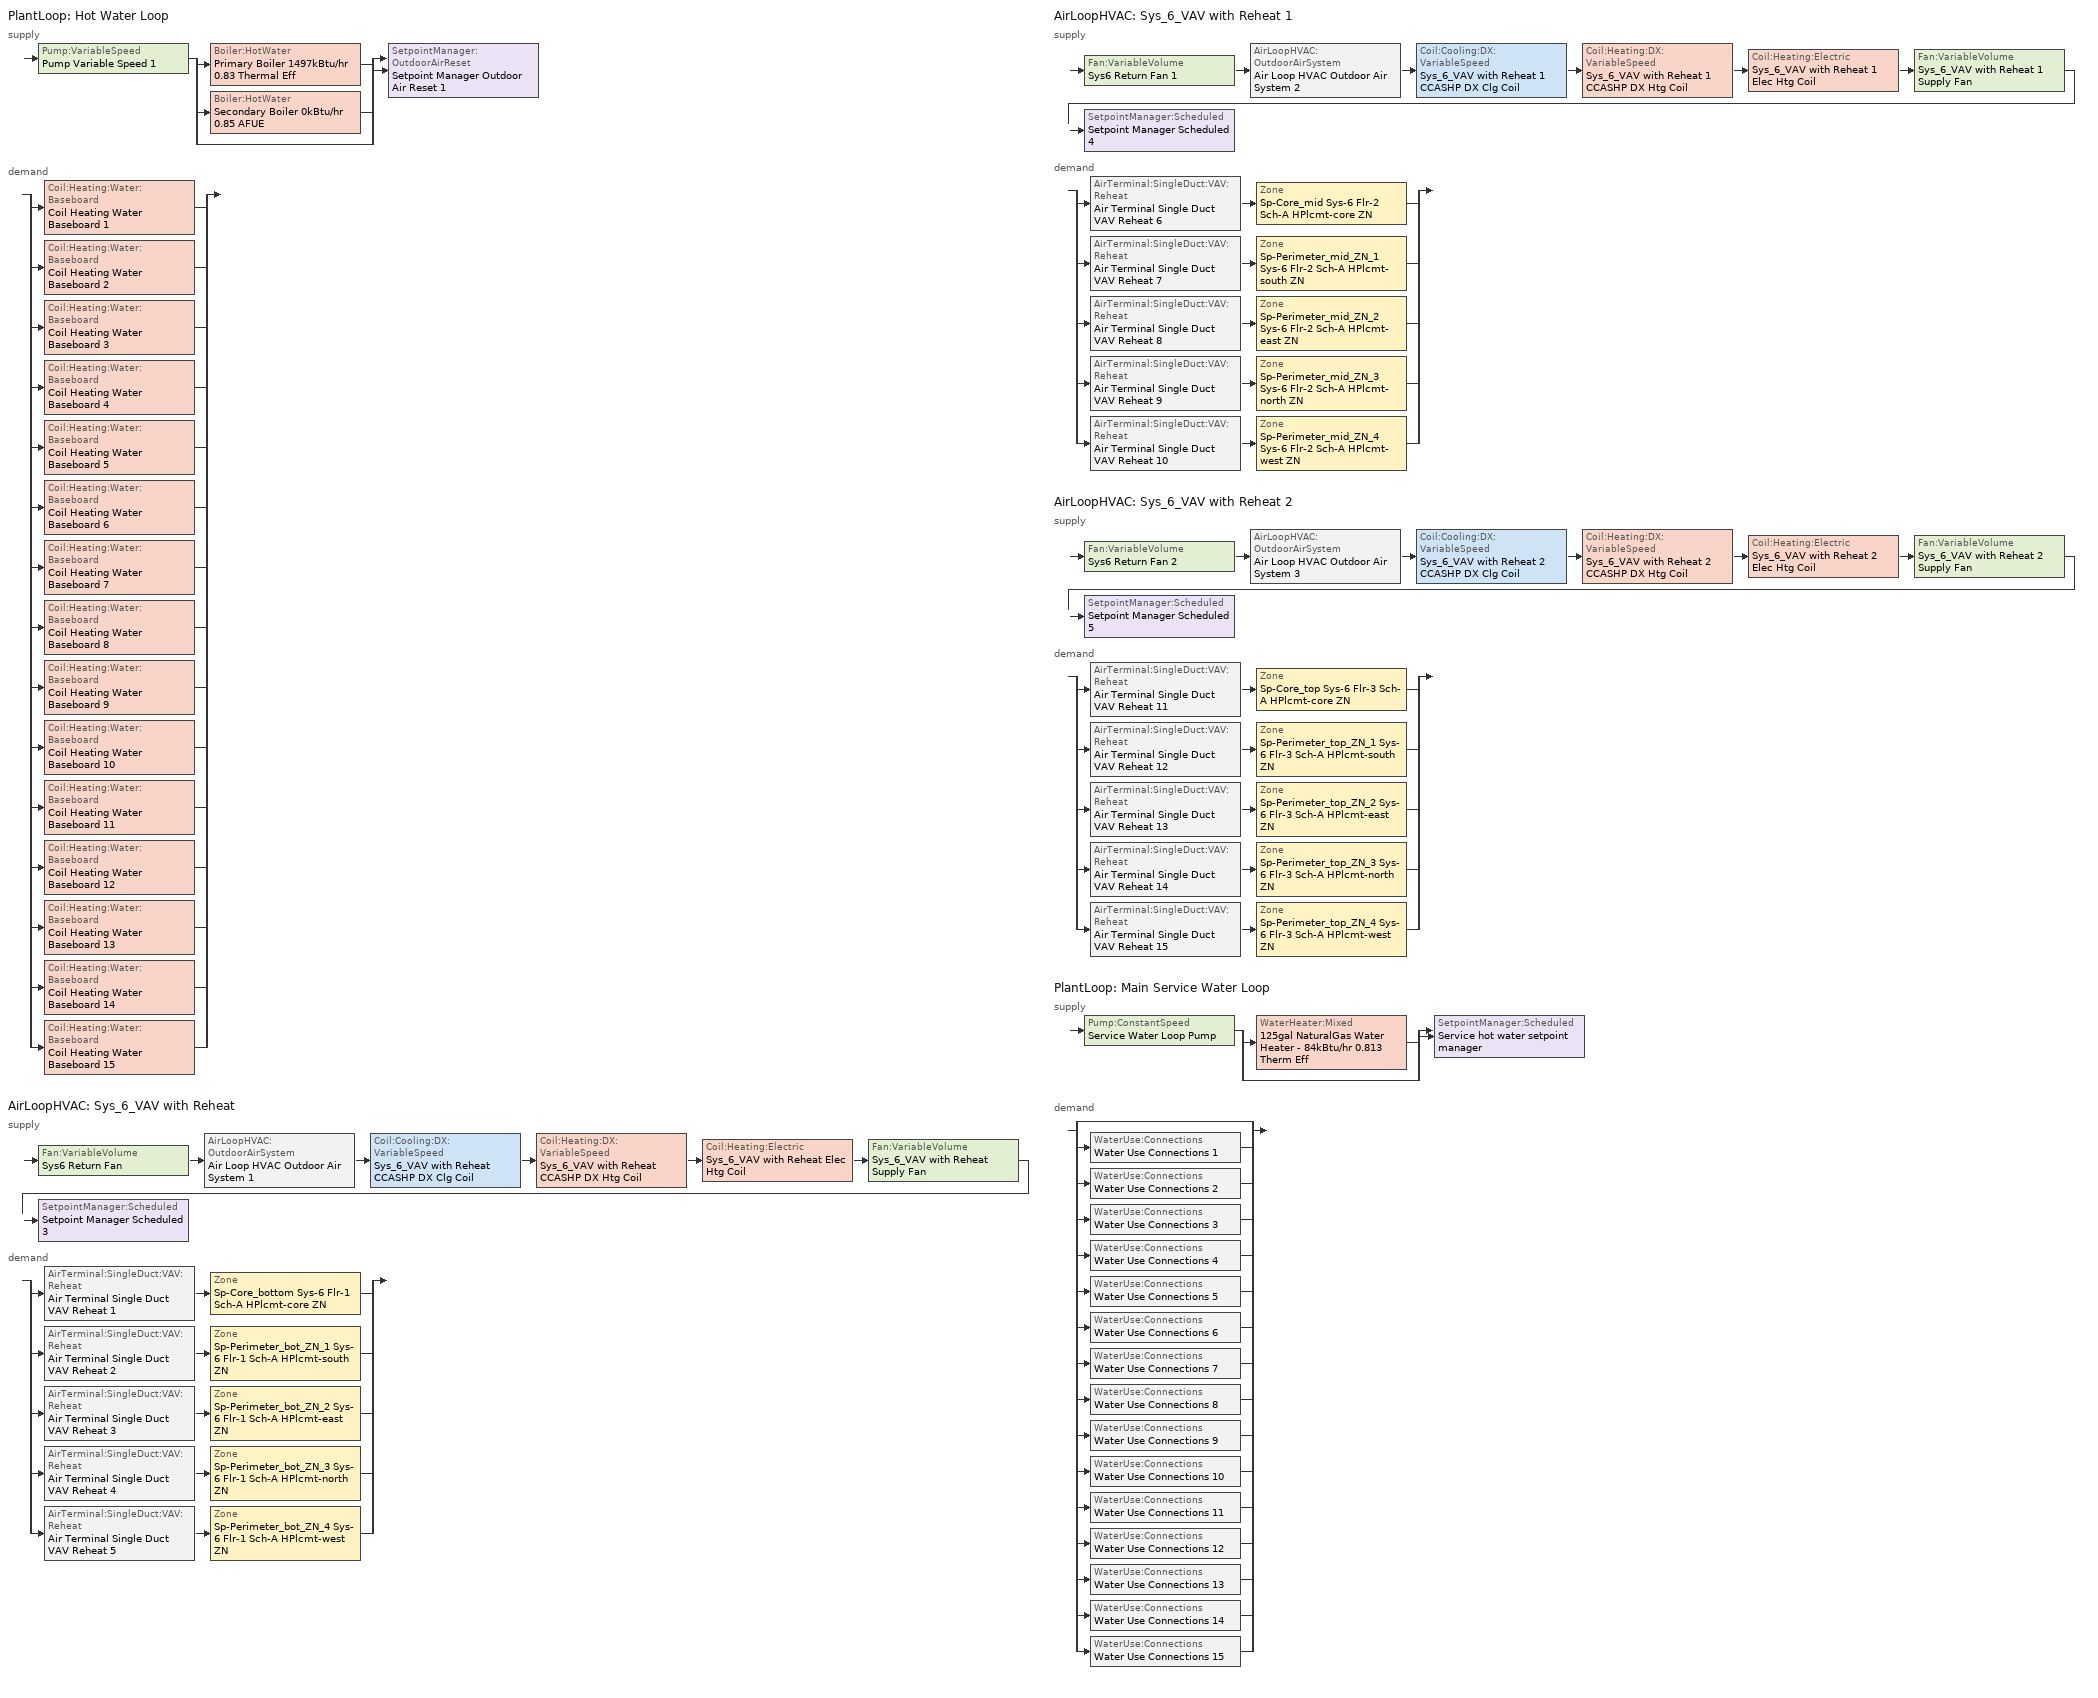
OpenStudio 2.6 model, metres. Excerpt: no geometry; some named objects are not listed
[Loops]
PlantLoop 'Hot Water Loop'
 supply: Pump:VariableSpeed 'Pump Variable Speed 1' > split
  | Boiler:HotWater 'Primary Boiler 1497kBtu/hr 0.83 Thermal Eff'
  | Boiler:HotWater 'Secondary Boiler 0kBtu/hr 0.85 AFUE'
  | bypass
  join > SetpointManager:OutdoorAirReset 'Setpoint Manager Outdoor Air Reset 1'
 demand: split
  | Coil:Heating:Water:Baseboard 'Coil Heating Water Baseboard 1'
  | Coil:Heating:Water:Baseboard 'Coil Heating Water Baseboard 2'
  | Coil:Heating:Water:Baseboard 'Coil Heating Water Baseboard 3'
  | Coil:Heating:Water:Baseboard 'Coil Heating Water Baseboard 4'
  | Coil:Heating:Water:Baseboard 'Coil Heating Water Baseboard 5'
  | Coil:Heating:Water:Baseboard 'Coil Heating Water Baseboard 6'
  | Coil:Heating:Water:Baseboard 'Coil Heating Water Baseboard 7'
  | Coil:Heating:Water:Baseboard 'Coil Heating Water Baseboard 8'
  | Coil:Heating:Water:Baseboard 'Coil Heating Water Baseboard 9'
  | Coil:Heating:Water:Baseboard 'Coil Heating Water Baseboard 10'
  | Coil:Heating:Water:Baseboard 'Coil Heating Water Baseboard 11'
  | Coil:Heating:Water:Baseboard 'Coil Heating Water Baseboard 12'
  | Coil:Heating:Water:Baseboard 'Coil Heating Water Baseboard 13'
  | Coil:Heating:Water:Baseboard 'Coil Heating Water Baseboard 14'
  | Coil:Heating:Water:Baseboard 'Coil Heating Water Baseboard 15'
AirLoopHVAC 'Sys_6_VAV with Reheat'
 supply: Fan:VariableVolume 'Sys6 Return Fan' > AirLoopHVAC:OutdoorAirSystem 'Air Loop HVAC Outdoor Air System 1' > Coil:Cooling:DX:VariableSpeed 'Sys_6_VAV with Reheat CCASHP DX Clg Coil' > Coil:Heating:DX:VariableSpeed 'Sys_6_VAV with Reheat CCASHP DX Htg Coil' > Coil:Heating:Electric 'Sys_6_VAV with Reheat Elec Htg Coil' > Fan:VariableVolume 'Sys_6_VAV with Reheat Supply Fan' > SetpointManager:Scheduled 'Setpoint Manager Scheduled 3'
 demand: split
  | AirTerminal:SingleDuct:VAV:Reheat 'Air Terminal Single Duct VAV Reheat 1' > Zone 'Sp-Core_bottom Sys-6 Flr-1 Sch-A HPlcmt-core ZN'
  | AirTerminal:SingleDuct:VAV:Reheat 'Air Terminal Single Duct VAV Reheat 2' > Zone 'Sp-Perimeter_bot_ZN_1 Sys-6 Flr-1 Sch-A HPlcmt-south ZN'
  | AirTerminal:SingleDuct:VAV:Reheat 'Air Terminal Single Duct VAV Reheat 3' > Zone 'Sp-Perimeter_bot_ZN_2 Sys-6 Flr-1 Sch-A HPlcmt-east ZN'
  | AirTerminal:SingleDuct:VAV:Reheat 'Air Terminal Single Duct VAV Reheat 4' > Zone 'Sp-Perimeter_bot_ZN_3 Sys-6 Flr-1 Sch-A HPlcmt-north ZN'
  | AirTerminal:SingleDuct:VAV:Reheat 'Air Terminal Single Duct VAV Reheat 5' > Zone 'Sp-Perimeter_bot_ZN_4 Sys-6 Flr-1 Sch-A HPlcmt-west ZN'
AirLoopHVAC 'Sys_6_VAV with Reheat 1'
 supply: Fan:VariableVolume 'Sys6 Return Fan 1' > AirLoopHVAC:OutdoorAirSystem 'Air Loop HVAC Outdoor Air System 2' > Coil:Cooling:DX:VariableSpeed 'Sys_6_VAV with Reheat 1 CCASHP DX Clg Coil' > Coil:Heating:DX:VariableSpeed 'Sys_6_VAV with Reheat 1 CCASHP DX Htg Coil' > Coil:Heating:Electric 'Sys_6_VAV with Reheat 1 Elec Htg Coil' > Fan:VariableVolume 'Sys_6_VAV with Reheat 1 Supply Fan' > SetpointManager:Scheduled 'Setpoint Manager Scheduled 4'
 demand: split
  | AirTerminal:SingleDuct:VAV:Reheat 'Air Terminal Single Duct VAV Reheat 6' > Zone 'Sp-Core_mid Sys-6 Flr-2 Sch-A HPlcmt-core ZN'
  | AirTerminal:SingleDuct:VAV:Reheat 'Air Terminal Single Duct VAV Reheat 7' > Zone 'Sp-Perimeter_mid_ZN_1 Sys-6 Flr-2 Sch-A HPlcmt-south ZN'
  | AirTerminal:SingleDuct:VAV:Reheat 'Air Terminal Single Duct VAV Reheat 8' > Zone 'Sp-Perimeter_mid_ZN_2 Sys-6 Flr-2 Sch-A HPlcmt-east ZN'
  | AirTerminal:SingleDuct:VAV:Reheat 'Air Terminal Single Duct VAV Reheat 9' > Zone 'Sp-Perimeter_mid_ZN_3 Sys-6 Flr-2 Sch-A HPlcmt-north ZN'
  | AirTerminal:SingleDuct:VAV:Reheat 'Air Terminal Single Duct VAV Reheat 10' > Zone 'Sp-Perimeter_mid_ZN_4 Sys-6 Flr-2 Sch-A HPlcmt-west ZN'
AirLoopHVAC 'Sys_6_VAV with Reheat 2'
 supply: Fan:VariableVolume 'Sys6 Return Fan 2' > AirLoopHVAC:OutdoorAirSystem 'Air Loop HVAC Outdoor Air System 3' > Coil:Cooling:DX:VariableSpeed 'Sys_6_VAV with Reheat 2 CCASHP DX Clg Coil' > Coil:Heating:DX:VariableSpeed 'Sys_6_VAV with Reheat 2 CCASHP DX Htg Coil' > Coil:Heating:Electric 'Sys_6_VAV with Reheat 2 Elec Htg Coil' > Fan:VariableVolume 'Sys_6_VAV with Reheat 2 Supply Fan' > SetpointManager:Scheduled 'Setpoint Manager Scheduled 5'
 demand: split
  | AirTerminal:SingleDuct:VAV:Reheat 'Air Terminal Single Duct VAV Reheat 11' > Zone 'Sp-Core_top Sys-6 Flr-3 Sch-A HPlcmt-core ZN'
  | AirTerminal:SingleDuct:VAV:Reheat 'Air Terminal Single Duct VAV Reheat 12' > Zone 'Sp-Perimeter_top_ZN_1 Sys-6 Flr-3 Sch-A HPlcmt-south ZN'
  | AirTerminal:SingleDuct:VAV:Reheat 'Air Terminal Single Duct VAV Reheat 13' > Zone 'Sp-Perimeter_top_ZN_2 Sys-6 Flr-3 Sch-A HPlcmt-east ZN'
  | AirTerminal:SingleDuct:VAV:Reheat 'Air Terminal Single Duct VAV Reheat 14' > Zone 'Sp-Perimeter_top_ZN_3 Sys-6 Flr-3 Sch-A HPlcmt-north ZN'
  | AirTerminal:SingleDuct:VAV:Reheat 'Air Terminal Single Duct VAV Reheat 15' > Zone 'Sp-Perimeter_top_ZN_4 Sys-6 Flr-3 Sch-A HPlcmt-west ZN'
PlantLoop 'Main Service Water Loop'
 supply: Pump:ConstantSpeed 'Service Water Loop Pump' > split
  | WaterHeater:Mixed '125gal NaturalGas Water Heater - 84kBtu/hr 0.813 Therm Eff'
  | bypass
  join > SetpointManager:Scheduled 'Service hot water setpoint manager'
 demand: split
  | bypass
  | WaterUse:Connections 'Water Use Connections 1'
  | WaterUse:Connections 'Water Use Connections 2'
  | WaterUse:Connections 'Water Use Connections 3'
  | WaterUse:Connections 'Water Use Connections 4'
  | WaterUse:Connections 'Water Use Connections 5'
  | WaterUse:Connections 'Water Use Connections 6'
  | WaterUse:Connections 'Water Use Connections 7'
  | WaterUse:Connections 'Water Use Connections 8'
  | WaterUse:Connections 'Water Use Connections 9'
  | WaterUse:Connections 'Water Use Connections 10'
  | WaterUse:Connections 'Water Use Connections 11'
  | WaterUse:Connections 'Water Use Connections 12'
  | WaterUse:Connections 'Water Use Connections 13'
  | WaterUse:Connections 'Water Use Connections 14'
  | WaterUse:Connections 'Water Use Connections 15'
[Sizing:Zone] Zone Cooling Design Supply Air Temperature Input Method=SupplyAirTemperature; Zone Cooling Design Supply Air Temperature {C}=13; Zone Cooling Design Supply Air Temperature Difference {deltaC}=11.11; Zone Heating Design Supply Air Temperature Input Method=SupplyAirTemperature; Zone Heating Design Supply Air Temperature {C}=43; Zone Heating Design Supply Air Temperature Difference {deltaC}=11.11; Zone Cooling Design Supply Air Humidity Ratio {kg-H2O/kg-air}=0.0085; Zone Heating Design Supply Air Humidity Ratio {kg-H2O/kg-air}=0.008; Zone Heating Sizing Factor=1.3; Zone Cooling Sizing Factor=1.1; Cooling Design Air Flow Method=DesignDay; Heating Design Air Flow Method=DesignDay; Account for Dedicated Outdoor Air System=No; Dedicated Outdoor Air System Control Strategy=NeutralSupplyAir; Dedicated Outdoor Air Low Setpoint Temperature for Design {C}=autosize; Dedicated Outdoor Air High Setpoint Temperature for Design {C}=autosize
Sp-Perimeter_bot_ZN_3 Sys-6 Flr-1 Sch-A HPlcmt-north ZN; Sp-Perimeter_bot_ZN_2 Sys-6 Flr-1 Sch-A HPlcmt-east ZN; Sp-Perimeter_bot_ZN_4 Sys-6 Flr-1 Sch-A HPlcmt-west ZN; Sp-Perimeter_bot_ZN_1 Sys-6 Flr-1 Sch-A HPlcmt-south ZN; Sp-Core_bottom Sys-6 Flr-1 Sch-A HPlcmt-core ZN; Sp-Perimeter_mid_ZN_3 Sys-6 Flr-2 Sch-A HPlcmt-north ZN; Sp-Perimeter_mid_ZN_2 Sys-6 Flr-2 Sch-A HPlcmt-east ZN; Sp-Perimeter_mid_ZN_4 Sys-6 Flr-2 Sch-A HPlcmt-west ZN; Sp-Perimeter_mid_ZN_1 Sys-6 Flr-2 Sch-A HPlcmt-south ZN; Sp-Core_mid Sys-6 Flr-2 Sch-A HPlcmt-core ZN; Sp-Perimeter_top_ZN_3 Sys-6 Flr-3 Sch-A HPlcmt-north ZN; Sp-Perimeter_top_ZN_2 Sys-6 Flr-3 Sch-A HPlcmt-east ZN; Sp-Perimeter_top_ZN_4 Sys-6 Flr-3 Sch-A HPlcmt-west ZN; Sp-Perimeter_top_ZN_1 Sys-6 Flr-3 Sch-A HPlcmt-south ZN; Sp-Core_top Sys-6 Flr-3 Sch-A HPlcmt-core ZN
[Zone equipment]
Sp-Perimeter_bot_ZN_3 Sys-6 Flr-1 Sch-A HPlcmt-north ZN: Air Terminal Single Duct VAV Reheat 4, Sp-Perimeter_bot_ZN_3 Sys-6 Flr-1 Sch-A HPlcmt-north ZN Elec Baseboard
Sp-Perimeter_bot_ZN_2 Sys-6 Flr-1 Sch-A HPlcmt-east ZN: Air Terminal Single Duct VAV Reheat 3, Sp-Perimeter_bot_ZN_2 Sys-6 Flr-1 Sch-A HPlcmt-east ZN Elec Baseboard
Sp-Perimeter_bot_ZN_4 Sys-6 Flr-1 Sch-A HPlcmt-west ZN: Air Terminal Single Duct VAV Reheat 5, Sp-Perimeter_bot_ZN_4 Sys-6 Flr-1 Sch-A HPlcmt-west ZN Elec Baseboard
Sp-Perimeter_bot_ZN_1 Sys-6 Flr-1 Sch-A HPlcmt-south ZN: Air Terminal Single Duct VAV Reheat 2, Sp-Perimeter_bot_ZN_1 Sys-6 Flr-1 Sch-A HPlcmt-south ZN Elec Baseboard
Sp-Core_bottom Sys-6 Flr-1 Sch-A HPlcmt-core ZN: Air Terminal Single Duct VAV Reheat 1, Sp-Core_bottom Sys-6 Flr-1 Sch-A HPlcmt-core ZN Elec Baseboard
Sp-Perimeter_mid_ZN_3 Sys-6 Flr-2 Sch-A HPlcmt-north ZN: Air Terminal Single Duct VAV Reheat 9, Sp-Perimeter_mid_ZN_3 Sys-6 Flr-2 Sch-A HPlcmt-north ZN Elec Baseboard
Sp-Perimeter_mid_ZN_2 Sys-6 Flr-2 Sch-A HPlcmt-east ZN: Air Terminal Single Duct VAV Reheat 8, Sp-Perimeter_mid_ZN_2 Sys-6 Flr-2 Sch-A HPlcmt-east ZN Elec Baseboard
Sp-Perimeter_mid_ZN_4 Sys-6 Flr-2 Sch-A HPlcmt-west ZN: Air Terminal Single Duct VAV Reheat 10, Sp-Perimeter_mid_ZN_4 Sys-6 Flr-2 Sch-A HPlcmt-west ZN Elec Baseboard
Sp-Perimeter_mid_ZN_1 Sys-6 Flr-2 Sch-A HPlcmt-south ZN: Air Terminal Single Duct VAV Reheat 7, Sp-Perimeter_mid_ZN_1 Sys-6 Flr-2 Sch-A HPlcmt-south ZN Elec Baseboard
Sp-Core_mid Sys-6 Flr-2 Sch-A HPlcmt-core ZN: Air Terminal Single Duct VAV Reheat 6, Sp-Core_mid Sys-6 Flr-2 Sch-A HPlcmt-core ZN Elec Baseboard
Sp-Perimeter_top_ZN_3 Sys-6 Flr-3 Sch-A HPlcmt-north ZN: Air Terminal Single Duct VAV Reheat 14, Sp-Perimeter_top_ZN_3 Sys-6 Flr-3 Sch-A HPlcmt-north ZN Elec Baseboard
Sp-Perimeter_top_ZN_2 Sys-6 Flr-3 Sch-A HPlcmt-east ZN: Air Terminal Single Duct VAV Reheat 13, Sp-Perimeter_top_ZN_2 Sys-6 Flr-3 Sch-A HPlcmt-east ZN Elec Baseboard
Sp-Perimeter_top_ZN_4 Sys-6 Flr-3 Sch-A HPlcmt-west ZN: Air Terminal Single Duct VAV Reheat 15, Sp-Perimeter_top_ZN_4 Sys-6 Flr-3 Sch-A HPlcmt-west ZN Elec Baseboard
Sp-Perimeter_top_ZN_1 Sys-6 Flr-3 Sch-A HPlcmt-south ZN: Air Terminal Single Duct VAV Reheat 12, Sp-Perimeter_top_ZN_1 Sys-6 Flr-3 Sch-A HPlcmt-south ZN Elec Baseboard
Sp-Core_top Sys-6 Flr-3 Sch-A HPlcmt-core ZN: Air Terminal Single Duct VAV Reheat 11, Sp-Core_top Sys-6 Flr-3 Sch-A HPlcmt-core ZN Elec Baseboard
[PlantLoop] Glycol Concentration=0; Plant Loop Volume {m3}=Autocalculate; Load Distribution Scheme=Optimal
Name | Fluid Type | Maximum Loop Temperature {C} | Minimum Loop Temperature {C}
Hot Water Loop | Water
Main Service Water Loop |  | 60 | 10
[Sizing:Plant] Loop Type=Heating; Sizing Option=NonCoincident; Zone Timesteps in Averaging Window=1; Coincident Sizing Factor Mode=None
Name | Design Loop Exit Temperature {C} | Loop Design Temperature Difference {deltaC}
Hot Water Loop | 82 | 16
Main Service Water Loop | 60 | 5
[Pump:VariableSpeed]
Pump Variable Speed 1: Motor Efficiency=0.895; Pump Control Type=Intermittent; Skin Loss Radiative Fraction=0.5; Design Power Sizing Method=PowerPerFlowPerPressure; Design Electric Power per Unit Flow Rate {W/(m3/s)}=348701.1; Design Shaft Power per Unit Flow Rate per Unit Head {W-s/m3-Pa}=1.50185; Design Minimum Flow Rate Fraction=0
[Boiler:HotWater] Fuel Type=NaturalGas; Normalized Boiler Efficiency Curve=BOILER-EFFFPLR-NECB2011; Water Outlet Upper Temperature Limit {C}=99; Parasitic Electric Load {W}=0; Sizing Factor=1
Name | Nominal Capacity {W} | Nominal Thermal Efficiency | Minimum Part Load Ratio | Boiler Flow Mode
Primary Boiler 1497kBtu/hr 0.83 Thermal Eff | 438833 | 0.83 | 0.25 | LeavingSetpointModulated
Secondary Boiler 0kBtu/hr 0.85 AFUE | 0.001 | 0.85 |  | ConstantFlow
[SetpointManager:OutdoorAirReset]
Setpoint Manager Outdoor Air Reset 1: Control Variable=Temperature; Setpoint at Outdoor Low Temperature {C}=82; Outdoor Low Temperature {C}=-16; Setpoint at Outdoor High Temperature {C}=60; Outdoor High Temperature {C}=0
[AirLoopHVAC] Design Supply Air Flow Rate {m3/s}=AutoSize
Name | Availability Schedule
Sys_6_VAV with Reheat | Sys_6_VAV with Reheat Occ Sch
Sys_6_VAV with Reheat 1 | Sys_6_VAV with Reheat 1 Occ Sch
Sys_6_VAV with Reheat 2 | Sys_6_VAV with Reheat 2 Occ Sch
[Sizing:System] Type of Load to Size On=Sensible; Design Outdoor Air Flow Rate {m3/s}=Autosize; Minimum System Air Flow Ratio=0.3; Preheat Design Temperature {C}=7; Preheat Design Humidity Ratio {kg-H2O/kg-Air}=0.008; Precool Design Temperature {C}=12.8; Precool Design Humidity Ratio {kg-H2O/kg-Air}=0.008; Central Cooling Design Supply Air Temperature {C}=13; Central Heating Design Supply Air Temperature {C}=13.1; Sizing Option=NonCoincident; 100% Outdoor Air in Cooling=No; 100% Outdoor Air in Heating=No; Central Cooling Design Supply Air Humidity Ratio {kg-H2O/kg-Air}=0.0085; Central Heating Design Supply Air Humidity Ratio {kg-H2O/kg-Air}=0.008; Cooling Design Air Flow Method=DesignDay; Cooling Design Air Flow Rate {m3/s}=0; Heating Design Air Flow Method=DesignDay; Heating Design Air Flow Rate {m3/s}=0; System Outdoor Air Method=ZoneSum; Zone Maximum Outdoor Air Fraction=1; Cooling Supply Air Flow Rate Per Floor Area {m3/s-m2}=0.00996765; Cooling Fraction of Autosized Cooling Supply Air Flow Rate=1; Cooling Supply Air Flow Rate Per Unit Cooling Capacity {m3/s-W}=3.94755e-05; Heating Supply Air Flow Rate Per Floor Area {m3/s-m2}=0.00996765; Heating Fraction of Autosized Heating Supply Air Flow Rate=1; Heating Fraction of Autosized Cooling Supply Air Flow Rate=1; Heating Supply Air Flow Rate Per Unit Heating Capacity {m3/s-W}=3.15882e-05; Cooling Design Capacity Method=CoolingDesignCapacity; Cooling Design Capacity {W}=autosize; Cooling Design Capacity Per Floor Area {W/m2}=234.7; Fraction of Autosized Cooling Design Capacity=1; Heating Design Capacity Method=HeatingDesignCapacity; Heating Design Capacity {W}=autosize; Heating Design Capacity Per Floor Area {W/m2}=157; Fraction of Autosized Heating Design Capacity=1; Central Cooling Capacity Control Method=OnOff
Sys_6_VAV with Reheat; Sys_6_VAV with Reheat 1; Sys_6_VAV with Reheat 2
[Fan:VariableVolume] Availability Schedule=Always On Discrete; Maximum Flow Rate {m3/s}=Autosize; Fan Power Minimum Flow Rate Input Method=Fraction; Fan Power Minimum Air Flow Rate {m3/s}=0; Motor In Airstream Fraction=1; Fan Power Coefficient 5=0
Name | Fan Efficiency | Pressure Rise {Pa} | Fan Power Minimum Flow Fraction | Motor Efficiency | Fan Power Coefficient 1 | Fan Power Coefficient 2 | Fan Power Coefficient 3 | Fan Power Coefficient 4
Sys6 Return Fan; Sys6 Return Fan 1; Sys6 Return Fan 2 | 0.299975 | 250 | 0.68 | 0.4615 | -2.4176 | 9.5874 | -11.559 | 5.4009
Sys_6_VAV with Reheat 2 Supply Fan | 0.549965 | 1000 | 0.5 | 0.8461 | -4.1457 | 16.803 | -19.471 | 7.8488
Sys_6_VAV with Reheat 1 Supply Fan; Sys_6_VAV with Reheat Supply Fan | 0.549965 | 1000 | 0.68 | 0.8461 | -2.4176 | 9.5874 | -11.559 | 5.4009
[Controller:OutdoorAir] Minimum Outdoor Air Flow Rate {m3/s}=autosize; Maximum Outdoor Air Flow Rate {m3/s}=Autosize; Economizer Control Type=DifferentialEnthalpy; Economizer Control Action Type=ModulateFlow; Lockout Type=NoLockout; Minimum Limit Type=FixedMinimum; High Humidity Control=No; Heat Recovery Bypass Control Type=BypassWhenOAFlowGreaterThanMinimum
Name | Minimum Outdoor Air Schedule | Controller Mechanical Ventilation
Controller Outdoor Air 1 | Sys_6_VAV with Reheat Occ Sch | Controller Mechanical Ventilation 1
Controller Outdoor Air 2 | Sys_6_VAV with Reheat 1 Occ Sch | Controller Mechanical Ventilation 2
Controller Outdoor Air 3 | Sys_6_VAV with Reheat 2 Occ Sch | Controller Mechanical Ventilation 3
[Controller:MechanicalVentilation] Availability Schedule=Always On Discrete; System Outdoor Air Method=ZoneSum
Controller Mechanical Ventilation 1; Controller Mechanical Ventilation 2; Controller Mechanical Ventilation 3
[AirLoopHVAC:OutdoorAirSystem]
Name | Controller
Air Loop HVAC Outdoor Air System 1 | Controller Outdoor Air 1
Air Loop HVAC Outdoor Air System 2 | Controller Outdoor Air 2
Air Loop HVAC Outdoor Air System 3 | Controller Outdoor Air 3
[SetpointManager:Scheduled] Control Variable=Temperature
Name | Schedule
Setpoint Manager Scheduled 3 | Supply Air Temp
Setpoint Manager Scheduled 4 | Supply Air Temp 1
Setpoint Manager Scheduled 5 | Supply Air Temp 2
Service hot water setpoint manager | Service Water Loop Temp - 140F
[AirTerminal:SingleDuct:VAV:Reheat] Availability Schedule=Always On Discrete; Maximum Air Flow Rate {m3/s}=AutoSize; Zone Minimum Air Flow Input Method=Constant; Constant Minimum Air Flow Fraction=0.3; Maximum Hot Water or Steam Flow Rate {m3/s}=AutoSize; Minimum Hot Water or Steam Flow Rate {m3/s}=0; Convergence Tolerance=0.001; Damper Heating Action=Normal; Maximum Flow per Zone Floor Area During Reheat {m3/s-m2}=AutoSize; Maximum Flow Fraction During Reheat=0.5; Maximum Reheat Air Temperature {C}=43; Control For Outdoor Air=No
Name | Fixed Minimum Air Flow Rate {m3/s} | Reheat Coil
Air Terminal Single Duct VAV Reheat 1 | 1.96707 | Coil Heating Electric 11
Air Terminal Single Duct VAV Reheat 2 | 0.414676 | Coil Heating Electric 12
Air Terminal Single Duct VAV Reheat 3 | 0.262524 | Coil Heating Electric 13
Air Terminal Single Duct VAV Reheat 4 | 0.414676 | Coil Heating Electric 14
Air Terminal Single Duct VAV Reheat 5 | 0.262507 | Coil Heating Electric 15
Air Terminal Single Duct VAV Reheat 6 | 1.96707 | Coil Heating Electric 6
Air Terminal Single Duct VAV Reheat 7 | 0.414676 | Coil Heating Electric 7
Air Terminal Single Duct VAV Reheat 8 | 0.262524 | Coil Heating Electric 8
Air Terminal Single Duct VAV Reheat 9 | 0.414676 | Coil Heating Electric 9
Air Terminal Single Duct VAV Reheat 10 | 0.262507 | Coil Heating Electric 10
Air Terminal Single Duct VAV Reheat 11 | 1.96707 | Coil Heating Electric 1
Air Terminal Single Duct VAV Reheat 12 | 0.414676 | Coil Heating Electric 2
Air Terminal Single Duct VAV Reheat 13 | 0.262524 | Coil Heating Electric 3
Air Terminal Single Duct VAV Reheat 14 | 0.414676 | Coil Heating Electric 4
Air Terminal Single Duct VAV Reheat 15 | 0.262507 | Coil Heating Electric 5
[Coil:Heating:Water:Baseboard] Heating Design Capacity Method=HeatingDesignCapacity; Heating Design Capacity {W}=autosize; Heating Design Capacity Per Floor Area {W/m2}=0; Fraction of Autosized Heating Design Capacity=0.8
Coil Heating Water Baseboard 1; Coil Heating Water Baseboard 2; Coil Heating Water Baseboard 3; Coil Heating Water Baseboard 4; Coil Heating Water Baseboard 5; Coil Heating Water Baseboard 6; Coil Heating Water Baseboard 7; Coil Heating Water Baseboard 8; Coil Heating Water Baseboard 9; Coil Heating Water Baseboard 10; Coil Heating Water Baseboard 11; Coil Heating Water Baseboard 12; Coil Heating Water Baseboard 13; Coil Heating Water Baseboard 14; Coil Heating Water Baseboard 15
[ZoneHVAC:Baseboard:Convective:Water] Availability Schedule=Always On Discrete
Name | Heating Coil
Zone HVAC Baseboard Convective Water 1 | Coil Heating Water Baseboard 1
Zone HVAC Baseboard Convective Water 2 | Coil Heating Water Baseboard 2
Zone HVAC Baseboard Convective Water 3 | Coil Heating Water Baseboard 3
Zone HVAC Baseboard Convective Water 4 | Coil Heating Water Baseboard 4
Zone HVAC Baseboard Convective Water 5 | Coil Heating Water Baseboard 5
Zone HVAC Baseboard Convective Water 6 | Coil Heating Water Baseboard 6
Zone HVAC Baseboard Convective Water 7 | Coil Heating Water Baseboard 7
Zone HVAC Baseboard Convective Water 8 | Coil Heating Water Baseboard 8
Zone HVAC Baseboard Convective Water 9 | Coil Heating Water Baseboard 9
Zone HVAC Baseboard Convective Water 10 | Coil Heating Water Baseboard 10
Zone HVAC Baseboard Convective Water 11 | Coil Heating Water Baseboard 11
Zone HVAC Baseboard Convective Water 12 | Coil Heating Water Baseboard 12
Zone HVAC Baseboard Convective Water 13 | Coil Heating Water Baseboard 13
Zone HVAC Baseboard Convective Water 14 | Coil Heating Water Baseboard 14
Zone HVAC Baseboard Convective Water 15 | Coil Heating Water Baseboard 15
[Pump:ConstantSpeed]
Service Water Loop Pump: Rated Flow Rate {m3/s}=autosize; Rated Pump Head {Pa}=83939.5; Rated Power Consumption {W}=autosize; Motor Efficiency=0.7; Fraction of Motor Inefficiencies to Fluid Stream=0; Pump Control Type=Intermittent; Design Power Sizing Method=PowerPerFlowPerPressure; Design Electric Power per Unit Flow Rate {W/(m3/s)}=348701.1; Design Shaft Power per Unit Flow Rate per Unit Head {W-s/m3-Pa}=1.28205
[WaterHeater:Mixed]
125gal NaturalGas Water Heater - 84kBtu/hr 0.813 Therm Eff: Tank Volume {m3}=0.471545; Setpoint Temperature Schedule=Service Water Loop Temp - 140F; Deadband Temperature Difference {deltaC}=2; Maximum Temperature Limit {C}=82.2222; Heater Control Type=Cycle; Heater Maximum Capacity {W}=24638.2; Heater Fuel Type=NaturalGas; Heater Thermal Efficiency=0.812683; Part Load Factor Curve=SWH-EFFFPLR-NECB2011; Off Cycle Parasitic Fuel Consumption Rate {W}=20; Off Cycle Parasitic Fuel Type=NaturalGas; Off Cycle Parasitic Heat Fraction to Tank=0.8; On Cycle Parasitic Fuel Type=NaturalGas; On Cycle Parasitic Heat Fraction to Tank=0; Ambient Temperature Indicator=Schedule; Ambient Temperature Schedule=Water Heater Ambient Temp Schedule - 70F; Off Cycle Loss Coefficient to Ambient Temperature {W/K}=8.03532; On Cycle Loss Coefficient to Ambient Temperature {W/K}=8.03532; Use Side Effectiveness=1; Source Side Effectiveness=1; Use Side Design Flow Rate {m3/s}=autosize; Source Side Design Flow Rate {m3/s}=autosize; Indirect Water Heating Recovery Time {hr}=1.5; Source Side Flow Control Mode=IndirectHeatPrimarySetpoint
[WaterUse:Connections]
Name | Water Use Equipment Name 1
Water Use Connections 1 | Core_bottom Service Water Use 0.37gal/min
Water Use Connections 2 | Core_mid Service Water Use 0.37gal/min
Water Use Connections 3 | Core_top Service Water Use 0.37gal/min
Water Use Connections 4 | Perimeter_bot_zn_1 Service Water Use 0.08gal/min
Water Use Connections 5 | Perimeter_bot_zn_2 Service Water Use 0.05gal/min
Water Use Connections 6 | Perimeter_bot_zn_3 Service Water Use 0.08gal/min
Water Use Connections 7 | Perimeter_bot_zn_4 Service Water Use 0.05gal/min
Water Use Connections 8 | Perimeter_mid_zn_1 Service Water Use 0.08gal/min
Water Use Connections 9 | Perimeter_mid_zn_2 Service Water Use 0.05gal/min
Water Use Connections 10 | Perimeter_mid_zn_3 Service Water Use 0.08gal/min
Water Use Connections 11 | Perimeter_mid_zn_4 Service Water Use 0.05gal/min
Water Use Connections 12 | Perimeter_top_zn_1 Service Water Use 0.08gal/min
Water Use Connections 13 | Perimeter_top_zn_2 Service Water Use 0.05gal/min
Water Use Connections 14 | Perimeter_top_zn_3 Service Water Use 0.08gal/min
Water Use Connections 15 | Perimeter_top_zn_4 Service Water Use 0.05gal/min
[WaterUse:Equipment:Definition]
Name | Peak Flow Rate {m3/s} | Target Temperature Schedule | Sensible Fraction Schedule | Latent Fraction Schedule
Core_bottom Service Water Use Def 0.37gal/min | 2.35071e-05 | Schedule Ruleset 5 | Schedule Ruleset 3 | Schedule Ruleset 4
Core_mid Service Water Use Def 0.37gal/min | 2.35071e-05 | Schedule Ruleset 8 | Schedule Ruleset 6 | Schedule Ruleset 7
Core_top Service Water Use Def 0.37gal/min | 2.35071e-05 | Schedule Ruleset 11 | Schedule Ruleset 9 | Schedule Ruleset 10
Perimeter_bot_zn_1 Service Water Use Def 0.08gal/min | 4.9555e-06 | Schedule Ruleset 14 | Schedule Ruleset 12 | Schedule Ruleset 13
Perimeter_bot_zn_2 Service Water Use Def 0.05gal/min | 3.13724e-06 | Schedule Ruleset 17 | Schedule Ruleset 15 | Schedule Ruleset 16
Perimeter_bot_zn_3 Service Water Use Def 0.08gal/min | 4.9555e-06 | Schedule Ruleset 20 | Schedule Ruleset 18 | Schedule Ruleset 19
Perimeter_bot_zn_4 Service Water Use Def 0.05gal/min | 3.13703e-06 | Schedule Ruleset 23 | Schedule Ruleset 21 | Schedule Ruleset 22
Perimeter_mid_zn_1 Service Water Use Def 0.08gal/min | 4.9555e-06 | Schedule Ruleset 26 | Schedule Ruleset 24 | Schedule Ruleset 25
Perimeter_mid_zn_2 Service Water Use Def 0.05gal/min | 3.13724e-06 | Schedule Ruleset 29 | Schedule Ruleset 27 | Schedule Ruleset 28
Perimeter_mid_zn_3 Service Water Use Def 0.08gal/min | 4.9555e-06 | Schedule Ruleset 32 | Schedule Ruleset 30 | Schedule Ruleset 31
Perimeter_mid_zn_4 Service Water Use Def 0.05gal/min | 3.13703e-06 | Schedule Ruleset 35 | Schedule Ruleset 33 | Schedule Ruleset 34
Perimeter_top_zn_1 Service Water Use Def 0.08gal/min | 4.9555e-06 | Schedule Ruleset 38 | Schedule Ruleset 36 | Schedule Ruleset 37
Perimeter_top_zn_2 Service Water Use Def 0.05gal/min | 3.13724e-06 | Schedule Ruleset 41 | Schedule Ruleset 39 | Schedule Ruleset 40
Perimeter_top_zn_3 Service Water Use Def 0.08gal/min | 4.9555e-06 | Schedule Ruleset 44 | Schedule Ruleset 42 | Schedule Ruleset 43
Perimeter_top_zn_4 Service Water Use Def 0.05gal/min | 3.13703e-06 | Schedule Ruleset 47 | Schedule Ruleset 45 | Schedule Ruleset 46
[WaterUse:Equipment] Flow Rate Fraction Schedule=NECB-A-Service Water Heating
Name | Water Use Equipment Definition | Space
Core_bottom Service Water Use 0.37gal/min | Core_bottom Service Water Use Def 0.37gal/min | Core_bottom
Core_mid Service Water Use 0.37gal/min | Core_mid Service Water Use Def 0.37gal/min | Core_mid
Core_top Service Water Use 0.37gal/min | Core_top Service Water Use Def 0.37gal/min | Core_top
Perimeter_bot_zn_1 Service Water Use 0.08gal/min | Perimeter_bot_zn_1 Service Water Use Def 0.08gal/min | Perimeter_bot_ZN_1
Perimeter_bot_zn_2 Service Water Use 0.05gal/min | Perimeter_bot_zn_2 Service Water Use Def 0.05gal/min | Perimeter_bot_ZN_2
Perimeter_bot_zn_3 Service Water Use 0.08gal/min | Perimeter_bot_zn_3 Service Water Use Def 0.08gal/min | Perimeter_bot_ZN_3
Perimeter_bot_zn_4 Service Water Use 0.05gal/min | Perimeter_bot_zn_4 Service Water Use Def 0.05gal/min | Perimeter_bot_ZN_4
Perimeter_mid_zn_1 Service Water Use 0.08gal/min | Perimeter_mid_zn_1 Service Water Use Def 0.08gal/min | Perimeter_mid_ZN_1
Perimeter_mid_zn_2 Service Water Use 0.05gal/min | Perimeter_mid_zn_2 Service Water Use Def 0.05gal/min | Perimeter_mid_ZN_2
Perimeter_mid_zn_3 Service Water Use 0.08gal/min | Perimeter_mid_zn_3 Service Water Use Def 0.08gal/min | Perimeter_mid_ZN_3
Perimeter_mid_zn_4 Service Water Use 0.05gal/min | Perimeter_mid_zn_4 Service Water Use Def 0.05gal/min | Perimeter_mid_ZN_4
Perimeter_top_zn_1 Service Water Use 0.08gal/min | Perimeter_top_zn_1 Service Water Use Def 0.08gal/min | Perimeter_top_ZN_1
Perimeter_top_zn_2 Service Water Use 0.05gal/min | Perimeter_top_zn_2 Service Water Use Def 0.05gal/min | Perimeter_top_ZN_2
Perimeter_top_zn_3 Service Water Use 0.08gal/min | Perimeter_top_zn_3 Service Water Use Def 0.08gal/min | Perimeter_top_ZN_3
Perimeter_top_zn_4 Service Water Use 0.05gal/min | Perimeter_top_zn_4 Service Water Use Def 0.05gal/min | Perimeter_top_ZN_4
[Coil:Cooling:DX:VariableSpeed] Nominal Speed Level=1; Rated Air Flow Rate At Selected Nominal Speed Level {m3/s}=autosize; Nominal Time for Condensate to Begin Leaving the Coil {s}=0; Initial Moisture Evaporation Rate Divided by Steady-State AC Latent Capacity=0; Condenser Type=AirCooled; Evaporative Condenser Pump Rated Power Consumption {W}=0; Crankcase Heater Capacity {W}=1e-06; Maximum Outdoor Dry-Bulb Temperature for Crankcase Heater Operation {C}=10; Basin Heater Capacity {W/K}=1e-06; Basin Heater Setpoint Temperature {C}=2
Name | Gross Rated Total Cooling Capacity At Selected Nominal Speed Level {W} | Energy Part Load Fraction Curve
Sys_6_VAV with Reheat 2 CCASHP DX Clg Coil | 104054 | Mitsubishi Hyper Heating VRF CPLFFPLR curve
Sys_6_VAV with Reheat 1 CCASHP DX Clg Coil | 99039.9 | Mitsubishi Hyper Heating VRF CPLFFPLR curve 1
Sys_6_VAV with Reheat CCASHP DX Clg Coil | 96387.9 | Mitsubishi Hyper Heating VRF CPLFFPLR curve 2
[Coil:Heating:Electric] Availability Schedule=Always On Discrete
Sys_6_VAV with Reheat 2 Elec Htg Coil; Sys_6_VAV with Reheat 1 Elec Htg Coil; Sys_6_VAV with Reheat Elec Htg Coil; Coil Heating Electric 1; Coil Heating Electric 2; Coil Heating Electric 3; Coil Heating Electric 4; Coil Heating Electric 5; Coil Heating Electric 6; Coil Heating Electric 7; Coil Heating Electric 8; Coil Heating Electric 9; Coil Heating Electric 10; Coil Heating Electric 11; Coil Heating Electric 12; Coil Heating Electric 13; Coil Heating Electric 14; Coil Heating Electric 15
[Coil:Heating:DX:VariableSpeed] Nominal Speed Level=1; Rated Air Flow Rate At Selected Nominal Speed Level {m3/s}=autosize; Minimum Outdoor Dry-Bulb Temperature for Compressor Operation {C}=-20; Maximum Outdoor Dry-Bulb Temperature for Defrost Operation {C}=5; Crankcase Heater Capacity {W}=1e-06; Maximum Outdoor Dry-Bulb Temperature for Crankcase Heater Operation {C}=10; Defrost Strategy=resistive; Defrost Control=timed; Defrost Time Period Fraction=0; Resistive Defrost Heater Capacity {W}=1e-06
Name | Rated Heating Capacity At Selected Nominal Speed Level {W} | Energy Part Load Fraction Curve
Sys_6_VAV with Reheat 2 CCASHP DX Htg Coil | 104054 | Mitsubishi Hyper Heating VRF HPLFFPLR curve
Sys_6_VAV with Reheat 1 CCASHP DX Htg Coil | 99039.9 | Mitsubishi Hyper Heating VRF HPLFFPLR curve 1
Sys_6_VAV with Reheat CCASHP DX Htg Coil | 96387.9 | Mitsubishi Hyper Heating VRF HPLFFPLR curve 2
[ZoneHVAC:Baseboard:Convective:Electric] Availability Schedule=Always On Discrete; Efficiency=1
Name | Nominal Capacity {W}
Sp-Core_top Sys-6 Flr-3 Sch-A HPlcmt-core ZN Elec Baseboard | 27454.8
Sp-Perimeter_top_ZN_1 Sys-6 Flr-3 Sch-A HPlcmt-south ZN Elec Baseboard | 13658.1
Sp-Perimeter_top_ZN_2 Sys-6 Flr-3 Sch-A HPlcmt-east ZN Elec Baseboard | 8994.05
Sp-Perimeter_top_ZN_3 Sys-6 Flr-3 Sch-A HPlcmt-north ZN Elec Baseboard | 13787.3
Sp-Perimeter_top_ZN_4 Sys-6 Flr-3 Sch-A HPlcmt-west ZN Elec Baseboard | 9080.22
Sp-Core_mid Sys-6 Flr-2 Sch-A HPlcmt-core ZN Elec Baseboard | 9751.35
Sp-Perimeter_mid_ZN_1 Sys-6 Flr-2 Sch-A HPlcmt-south ZN Elec Baseboard | 9379.5
Sp-Perimeter_mid_ZN_2 Sys-6 Flr-2 Sch-A HPlcmt-east ZN Elec Baseboard | 6270.8
Sp-Perimeter_mid_ZN_3 Sys-6 Flr-2 Sch-A HPlcmt-north ZN Elec Baseboard | 9505.37
Sp-Perimeter_mid_ZN_4 Sys-6 Flr-2 Sch-A HPlcmt-west ZN Elec Baseboard | 6355.37
Sp-Core_bottom Sys-6 Flr-1 Sch-A HPlcmt-core ZN Elec Baseboard | 4653.26
Sp-Perimeter_bot_ZN_1 Sys-6 Flr-1 Sch-A HPlcmt-south ZN Elec Baseboard | 8788.93
Sp-Perimeter_bot_ZN_2 Sys-6 Flr-1 Sch-A HPlcmt-east ZN Elec Baseboard | 5906.49
Sp-Perimeter_bot_ZN_3 Sys-6 Flr-1 Sch-A HPlcmt-north ZN Elec Baseboard | 8905.25
Sp-Perimeter_bot_ZN_4 Sys-6 Flr-1 Sch-A HPlcmt-west ZN Elec Baseboard | 5984.21
[Schedule:Ruleset]
Supply Air Temp: Default Day Schedule=Supply Air Temp Default
Supply Air Temp 1: Default Day Schedule=Supply Air Temp Default 1
Supply Air Temp 2: Default Day Schedule=Supply Air Temp Default 2
Service Water Loop Temp - 140F: Default Day Schedule=Service Water Loop Temp - 140F Default
Water Heater Ambient Temp Schedule - 70F: Default Day Schedule=Water Heater Ambient Temp Schedule - 70F Default
Schedule Ruleset 3: Default Day Schedule=Schedule Day 7
Schedule Ruleset 4: Default Day Schedule=Schedule Day 8
Schedule Ruleset 5: Default Day Schedule=Schedule Day 9
NECB-A-Service Water Heating: Default Day Schedule=NECB-A-Service Water Heating Default
Schedule Ruleset 6: Default Day Schedule=Schedule Day 10
Schedule Ruleset 7: Default Day Schedule=Schedule Day 11
Schedule Ruleset 8: Default Day Schedule=Schedule Day 12
Schedule Ruleset 9: Default Day Schedule=Schedule Day 13
Schedule Ruleset 10: Default Day Schedule=Schedule Day 14
Schedule Ruleset 11: Default Day Schedule=Schedule Day 15
Schedule Ruleset 12: Default Day Schedule=Schedule Day 16
Schedule Ruleset 13: Default Day Schedule=Schedule Day 17
Schedule Ruleset 14: Default Day Schedule=Schedule Day 18
Schedule Ruleset 15: Default Day Schedule=Schedule Day 19
Schedule Ruleset 16: Default Day Schedule=Schedule Day 20
Schedule Ruleset 17: Default Day Schedule=Schedule Day 21
Schedule Ruleset 18: Default Day Schedule=Schedule Day 22
Schedule Ruleset 19: Default Day Schedule=Schedule Day 23
Schedule Ruleset 20: Default Day Schedule=Schedule Day 24
Schedule Ruleset 21: Default Day Schedule=Schedule Day 25
Schedule Ruleset 22: Default Day Schedule=Schedule Day 26
Schedule Ruleset 23: Default Day Schedule=Schedule Day 27
Schedule Ruleset 24: Default Day Schedule=Schedule Day 28
Schedule Ruleset 25: Default Day Schedule=Schedule Day 29
Schedule Ruleset 26: Default Day Schedule=Schedule Day 30
Schedule Ruleset 27: Default Day Schedule=Schedule Day 31
Schedule Ruleset 28: Default Day Schedule=Schedule Day 32
Schedule Ruleset 29: Default Day Schedule=Schedule Day 33
Schedule Ruleset 30: Default Day Schedule=Schedule Day 34
Schedule Ruleset 31: Default Day Schedule=Schedule Day 35
Schedule Ruleset 32: Default Day Schedule=Schedule Day 36
Schedule Ruleset 33: Default Day Schedule=Schedule Day 37
Schedule Ruleset 34: Default Day Schedule=Schedule Day 38
Schedule Ruleset 35: Default Day Schedule=Schedule Day 39
Schedule Ruleset 36: Default Day Schedule=Schedule Day 40
Schedule Ruleset 37: Default Day Schedule=Schedule Day 41
Schedule Ruleset 38: Default Day Schedule=Schedule Day 42
Schedule Ruleset 39: Default Day Schedule=Schedule Day 43
Schedule Ruleset 40: Default Day Schedule=Schedule Day 44
Schedule Ruleset 41: Default Day Schedule=Schedule Day 45
Schedule Ruleset 42: Default Day Schedule=Schedule Day 46
Schedule Ruleset 43: Default Day Schedule=Schedule Day 47
Schedule Ruleset 44: Default Day Schedule=Schedule Day 48
Schedule Ruleset 45: Default Day Schedule=Schedule Day 49
Schedule Ruleset 46: Default Day Schedule=Schedule Day 50
Schedule Ruleset 47: Default Day Schedule=Schedule Day 51
Sys_6_VAV with Reheat Occ Sch: Default Day Schedule=Sys_6_VAV with Reheat Occ Sch Default; Summer Design Day Schedule=Sys_6_VAV with Reheat Occ Sch Summer Design Day; Winter Design Day Schedule=Sys_6_VAV with Reheat Occ Sch Winter Design Day
Sys_6_VAV with Reheat 1 Occ Sch: Default Day Schedule=Sys_6_VAV with Reheat 1 Occ Sch Default; Summer Design Day Schedule=Sys_6_VAV with Reheat 1 Occ Sch Summer Design Day; Winter Design Day Schedule=Sys_6_VAV with Reheat 1 Occ Sch Winter Design Day
Sys_6_VAV with Reheat 2 Occ Sch: Default Day Schedule=Sys_6_VAV with Reheat 2 Occ Sch Default; Summer Design Day Schedule=Sys_6_VAV with Reheat 2 Occ Sch Summer Design Day; Winter Design Day Schedule=Sys_6_VAV with Reheat 2 Occ Sch Winter Design Day
[Schedule:Day]
Supply Air Temp Default; Supply Air Temp Default 1; Supply Air Temp Default 2: 24, 0, 13
Service Water Loop Temp - 140F Default; Schedule Day 9; Schedule Day 12; Schedule Day 15; Schedule Day 18; Schedule Day 21; Schedule Day 24; Schedule Day 27; Schedule Day 30; Schedule Day 33; Schedule Day 36; Schedule Day 39; Schedule Day 42; Schedule Day 45; Schedule Day 48; Schedule Day 51: 24, 0, 60
Water Heater Ambient Temp Schedule - 70F Default: 24, 0, 21.1111
Schedule Day 7; Schedule Day 10; Schedule Day 13; Schedule Day 16; Schedule Day 19; Schedule Day 22; Schedule Day 25; Schedule Day 28; Schedule Day 31; Schedule Day 34; Schedule Day 37; Schedule Day 40; Schedule Day 43; Schedule Day 46; Schedule Day 49: 24, 0, 0.2
Schedule Day 8; NECB-A-Service Water Heating Sat Day; NECB-A-Service Water Heating Sun|Hol Day; Schedule Day 11; Schedule Day 14; Schedule Day 17; Schedule Day 20; Schedule Day 23; Schedule Day 26; Schedule Day 29; Schedule Day 32; Schedule Day 35; Schedule Day 38; Schedule Day 41; Schedule Day 44; Schedule Day 47; Schedule Day 50: 24, 0, 0.05
NECB-A-Service Water Heating Default; NECB-A-Service Water Heating Default|Wkdy Day: 7, 0, 0.05, 8, 0, 0.1, 10, 0, 0.5, 16, 0, 0.9, 17, 0, 0.7, 18, 0, 0.5, 19, 0, 0.3, 22, 0, 0.2, 24, 0, 0.05
Sys_6_VAV with Reheat Occ Sch Default; Sys_6_VAV with Reheat Occ Sch Winter Design Day; Sys_6_VAV with Reheat Occ Sch Summer Design Day; Sys_6_VAV with Reheat 1 Occ Sch Default; Sys_6_VAV with Reheat 1 Occ Sch Winter Design Day; Sys_6_VAV with Reheat 1 Occ Sch Summer Design Day; Sys_6_VAV with Reheat 2 Occ Sch Default; Sys_6_VAV with Reheat 2 Occ Sch Winter Design Day; Sys_6_VAV with Reheat 2 Occ Sch Summer Design Day: 24, 0, 1
Sys_6_VAV with Reheat Occ Sch Monday; Sys_6_VAV with Reheat Occ Sch Tuesday; Sys_6_VAV with Reheat Occ Sch Wednesday; Sys_6_VAV with Reheat Occ Sch Thursday; Sys_6_VAV with Reheat Occ Sch Friday; Sys_6_VAV with Reheat 1 Occ Sch Monday; Sys_6_VAV with Reheat 1 Occ Sch Tuesday; Sys_6_VAV with Reheat 1 Occ Sch Wednesday; Sys_6_VAV with Reheat 1 Occ Sch Thursday; Sys_6_VAV with Reheat 1 Occ Sch Friday; Sys_6_VAV with Reheat 2 Occ Sch Monday; Sys_6_VAV with Reheat 2 Occ Sch Tuesday; Sys_6_VAV with Reheat 2 Occ Sch Wednesday; Sys_6_VAV with Reheat 2 Occ Sch Thursday; Sys_6_VAV with Reheat 2 Occ Sch Friday: 8, 0, 0, 19, 0, 1, 24, 0, 0
Sys_6_VAV with Reheat Occ Sch Saturday; Sys_6_VAV with Reheat Occ Sch Sunday; Sys_6_VAV with Reheat 1 Occ Sch Saturday; Sys_6_VAV with Reheat 1 Occ Sch Sunday; Sys_6_VAV with Reheat 2 Occ Sch Saturday; Sys_6_VAV with Reheat 2 Occ Sch Sunday: 24, 0, 0
[Schedule:Rule] Date Specification Type=DateRange; Start Month=1; Start Day=1; End Month=12
Name | Schedule Ruleset | Rule Order | Day Schedule | Apply Monday | Apply Tuesday | Apply Wednesday | Apply Thursday | Apply Friday | End Day | Apply Saturday | Apply Sunday
Schedule Rule 17 | NECB-A-Service Water Heating | 2 | NECB-A-Service Water Heating Default|Wkdy Day | Yes | Yes | Yes | Yes | Yes | 31
Schedule Rule 18 | NECB-A-Service Water Heating | 1 | NECB-A-Service Water Heating Sat Day |  |  |  |  |  | 31 | Yes
Schedule Rule 19 | NECB-A-Service Water Heating | 0 | NECB-A-Service Water Heating Sun|Hol Day |  |  |  |  |  | 31 |  | Yes
Sys_6_VAV with Reheat Occ Sch Monday Rule | Sys_6_VAV with Reheat Occ Sch | 6 | Sys_6_VAV with Reheat Occ Sch Monday | Yes |  |  |  |  | 25
Sys_6_VAV with Reheat Occ Sch Tuesday Rule | Sys_6_VAV with Reheat Occ Sch | 5 | Sys_6_VAV with Reheat Occ Sch Tuesday |  | Yes |  |  |  | 26
Sys_6_VAV with Reheat Occ Sch Wednesday Rule | Sys_6_VAV with Reheat Occ Sch | 4 | Sys_6_VAV with Reheat Occ Sch Wednesday |  |  | Yes |  |  | 27
Sys_6_VAV with Reheat Occ Sch Thursday Rule | Sys_6_VAV with Reheat Occ Sch | 3 | Sys_6_VAV with Reheat Occ Sch Thursday |  |  |  | Yes |  | 28
Sys_6_VAV with Reheat Occ Sch Friday Rule | Sys_6_VAV with Reheat Occ Sch | 2 | Sys_6_VAV with Reheat Occ Sch Friday |  |  |  |  | Yes | 29
Sys_6_VAV with Reheat Occ Sch Saturday Rule | Sys_6_VAV with Reheat Occ Sch | 1 | Sys_6_VAV with Reheat Occ Sch Saturday |  |  |  |  |  | 30 | Yes
Sys_6_VAV with Reheat Occ Sch Sunday Rule | Sys_6_VAV with Reheat Occ Sch | 0 | Sys_6_VAV with Reheat Occ Sch Sunday |  |  |  |  |  | 31 |  | Yes
Sys_6_VAV with Reheat 1 Occ Sch Monday Rule | Sys_6_VAV with Reheat 1 Occ Sch | 6 | Sys_6_VAV with Reheat 1 Occ Sch Monday | Yes |  |  |  |  | 25
Sys_6_VAV with Reheat 1 Occ Sch Tuesday Rule | Sys_6_VAV with Reheat 1 Occ Sch | 5 | Sys_6_VAV with Reheat 1 Occ Sch Tuesday |  | Yes |  |  |  | 26
Sys_6_VAV with Reheat 1 Occ Sch Wednesday Rule | Sys_6_VAV with Reheat 1 Occ Sch | 4 | Sys_6_VAV with Reheat 1 Occ Sch Wednesday |  |  | Yes |  |  | 27
Sys_6_VAV with Reheat 1 Occ Sch Thursday Rule | Sys_6_VAV with Reheat 1 Occ Sch | 3 | Sys_6_VAV with Reheat 1 Occ Sch Thursday |  |  |  | Yes |  | 28
Sys_6_VAV with Reheat 1 Occ Sch Friday Rule | Sys_6_VAV with Reheat 1 Occ Sch | 2 | Sys_6_VAV with Reheat 1 Occ Sch Friday |  |  |  |  | Yes | 29
Sys_6_VAV with Reheat 1 Occ Sch Saturday Rule | Sys_6_VAV with Reheat 1 Occ Sch | 1 | Sys_6_VAV with Reheat 1 Occ Sch Saturday |  |  |  |  |  | 30 | Yes
Sys_6_VAV with Reheat 1 Occ Sch Sunday Rule | Sys_6_VAV with Reheat 1 Occ Sch | 0 | Sys_6_VAV with Reheat 1 Occ Sch Sunday |  |  |  |  |  | 31 |  | Yes
Sys_6_VAV with Reheat 2 Occ Sch Monday Rule | Sys_6_VAV with Reheat 2 Occ Sch | 6 | Sys_6_VAV with Reheat 2 Occ Sch Monday | Yes |  |  |  |  | 25
Sys_6_VAV with Reheat 2 Occ Sch Tuesday Rule | Sys_6_VAV with Reheat 2 Occ Sch | 5 | Sys_6_VAV with Reheat 2 Occ Sch Tuesday |  | Yes |  |  |  | 26
Sys_6_VAV with Reheat 2 Occ Sch Wednesday Rule | Sys_6_VAV with Reheat 2 Occ Sch | 4 | Sys_6_VAV with Reheat 2 Occ Sch Wednesday |  |  | Yes |  |  | 27
Sys_6_VAV with Reheat 2 Occ Sch Thursday Rule | Sys_6_VAV with Reheat 2 Occ Sch | 3 | Sys_6_VAV with Reheat 2 Occ Sch Thursday |  |  |  | Yes |  | 28
Sys_6_VAV with Reheat 2 Occ Sch Friday Rule | Sys_6_VAV with Reheat 2 Occ Sch | 2 | Sys_6_VAV with Reheat 2 Occ Sch Friday |  |  |  |  | Yes | 29
Sys_6_VAV with Reheat 2 Occ Sch Saturday Rule | Sys_6_VAV with Reheat 2 Occ Sch | 1 | Sys_6_VAV with Reheat 2 Occ Sch Saturday |  |  |  |  |  | 30 | Yes
Sys_6_VAV with Reheat 2 Occ Sch Sunday Rule | Sys_6_VAV with Reheat 2 Occ Sch | 0 | Sys_6_VAV with Reheat 2 Occ Sch Sunday |  |  |  |  |  | 31 |  | Yes
[Schedule:Constant]
Always On Discrete: Value=1
[Curve:Cubic] Minimum Value of x=0; Maximum Value of x=1
Name | Coefficient1 Constant | Coefficient2 x | Coefficient3 x**2 | Coefficient4 x**3
BOILER-EFFFPLR-NECB2011 | 0.2901 | 2.6664 | -3.764 | 1.82
SWH-EFFFPLR-NECB2011 | 0.7576 | 1.0071 | -1.4443 | 0.6844
[Table:MultiVariableLookup]
Mitsubishi Hyper Heating VRF CPLFFPLR curve; Mitsubishi Hyper Heating VRF CPLFFPLR curve 1; Mitsubishi Hyper Heating VRF CPLFFPLR curve 2: LinearInterpolationOfTable, 2, cubic, SingleLineIndependentVariableWithMatrix, 1, 0, 1, Dimensionless, Dimensionless, 1, 0.1, 0.865, 0.2, 0.88, 0.3, 0.895, 0.4, 0.91, 0.5, 1.154, 0.6, 1.144, 0.7, 1.119, 0.8, 1.087, 0.9, 1.052, 1, 1.015
Mitsubishi Hyper Heating VRF HPLFFPLR curve; Mitsubishi Hyper Heating VRF HPLFFPLR curve 1; Mitsubishi Hyper Heating VRF HPLFFPLR curve 2: LinearInterpolationOfTable, 2, cubic, SingleLineIndependentVariableWithMatrix, 1, 0, 1, Dimensionless, Dimensionless, 1, 0.1, 0.865, 0.2, 0.88, 0.3, 0.895, 0.4, 0.91, 0.5, 0.856226, 0.6, 0.918821, 0.7, 0.958967, 0.8, 0.983081, 0.9, 0.996186, 1, 1.00203
